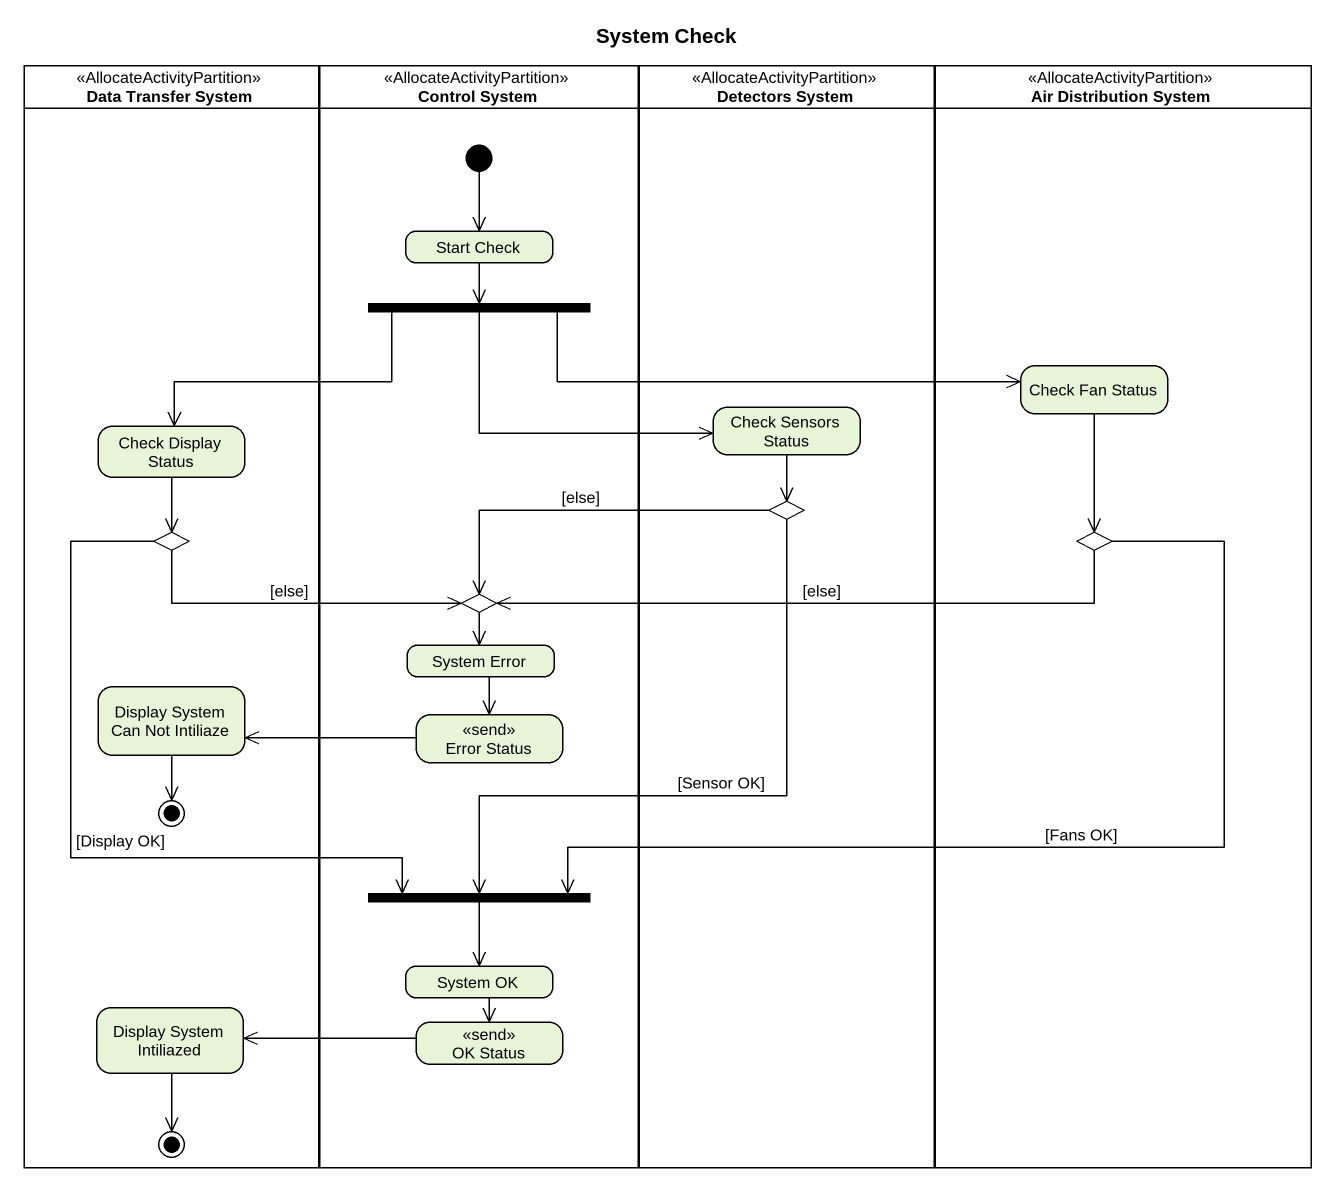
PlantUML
@startuml
title System Check
hide empty description
state "Data Transfer System" as Data_Transfer_System <<AllocateActivityPartition>> {
  state "Check Display Status" as Check_Display_Status
  state choice1 <<choice>>
  state "Display System Can Not Intiliaze" as Display_System_Can_Not
  state final1 <<end>>
  state "Display System Intiliazed" as Display_System_Intiliazed
  state final2 <<end>>
}
state "Control System" as Control_System <<AllocateActivityPartition>> {
  state "Start Check" as Start_Check
  state fork1 <<fork>>
  state choice4 <<choice>>
  state "System Error" as System_Error
  state "Error Status" as Error_Status <<send>>
  state fork2 <<join>>
  state "System OK" as System_OK
  state "OK Status" as OK_Status <<send>>
  [*] --> Start_Check
}
state "Detectors System" as Detectors_System <<AllocateActivityPartition>> {
  state "Check Sensors Status" as Check_Sensors_Status
  state choice2 <<choice>>
}
state "Air Distribution System" as Air_Distribution_System <<AllocateActivityPartition>> {
  state "Check Fan Status" as Check_Fan_Status
  state choice3 <<choice>>
}
Start_Check --> fork1
fork1 -right-> Check_Fan_Status
fork1 -left-> Check_Display_Status
fork1 -right-> Check_Sensors_Status
Check_Fan_Status --> choice3
Check_Display_Status --> choice1
Check_Sensors_Status --> choice2
choice1 -right-> choice4 : [else]
choice1 --> fork2 : [Display OK]
choice2 -left-> choice4 : [else]
choice2 --> fork2 : [Sensor OK]
choice3 -left-> choice4 : [else]
choice3 -left-> fork2 : [Fans OK]
choice4 --> System_Error
System_Error --> Error_Status
Display_System_Can_Not --> final1
Error_Status -left-> Display_System_Can_Not
fork2 --> System_OK
System_OK --> OK_Status
Display_System_Intiliazed --> final2
OK_Status -left-> Display_System_Intiliazed
@enduml
